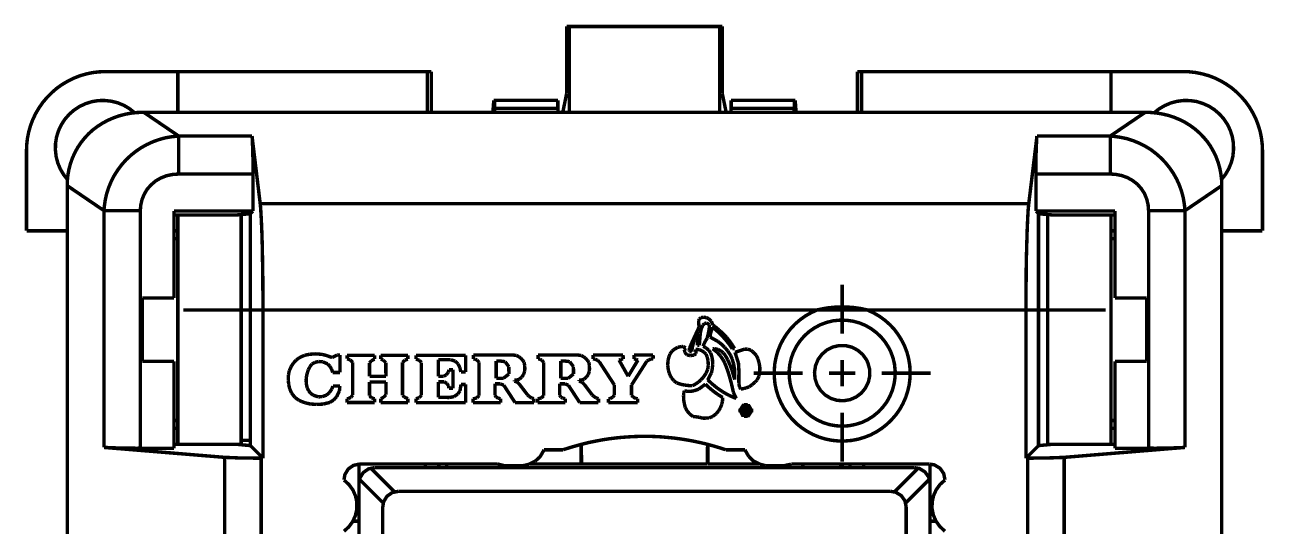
# Model space of a CAD drawing. Extents: x 2.71 to 4.67, y 7.85 to 9.83.
# Drawn here: x 2.763 to 4.614, y 9.085 to 9.834 of the extents above; entities that cross this region are included whole.
import ezdxf

# ---------------------------------------------------------------- set-up
doc = ezdxf.new("R2010")
doc.units = 0
doc.layers.get('0').update_dxf_attribs({"linetype": 'CONTINUOUS'})

msp = doc.modelspace()

# ---------------------------------------------------------------- linework, layer by layer
at = {"color": 0, "const_width": 0.00514}
for points in [[(3.5759, 9.83117), (3.57189, 9.83117)], [(3.57189, 9.73156), (3.57189, 9.83117)], [(3.5759, 9.83117), (3.5759, 9.70296)], [(3.5759, 9.83117), (3.80018, 9.83117)], [(3.80018, 9.83117), (3.80018, 9.70296)], [(3.80018, 9.83117), (3.8041, 9.83117)], [(3.8041, 9.73156), (3.8041, 9.83117)], [(2.88314, 9.76378), (2.87326, 9.7634), (2.86356, 9.76226), (2.85394, 9.76019), (2.84451, 9.75743), (2.83535, 9.75379), (2.82644, 9.74935), (2.81808, 9.74436), (2.81006, 9.73867), (2.80268, 9.73215), (2.79574, 9.72521), (2.78939, 9.71767), (2.78381, 9.70964), (2.77881, 9.70117), (2.77453, 9.69228), (2.77106, 9.68311), (2.76839, 9.67367), (2.76644, 9.66396), (2.76535, 9.65424), (2.76508, 9.64572)], [(2.88314, 9.76378), (2.99115, 9.76378)], [(2.99115, 9.76378), (2.99115, 9.70296)], [(3.36367, 9.76378), (2.99115, 9.76378)], [(3.36979, 9.76378), (3.36367, 9.76378)], [(3.36367, 9.70296), (3.36367, 9.76378)], [(3.36979, 9.70296), (3.36979, 9.76378)], [(4.00618, 9.76378), (4.01243, 9.76378)], [(4.00618, 9.70296), (4.00618, 9.76378)], [(4.01243, 9.70296), (4.01243, 9.76378)], [(4.38493, 9.76378), (4.01243, 9.76378)], [(4.38493, 9.76378), (4.38493, 9.70296)], [(4.493, 9.76378), (4.38493, 9.76378)], [(4.61106, 9.64572), (4.61062, 9.6556), (4.60938, 9.66531), (4.60742, 9.67492), (4.60449, 9.68435), (4.60101, 9.69353), (4.59657, 9.70226), (4.59158, 9.71072), (4.58578, 9.71881), (4.57937, 9.72618), (4.57243, 9.73312), (4.56494, 9.73947), (4.55686, 9.74507), (4.54839, 9.75006), (4.5395, 9.75435), (4.53033, 9.75782), (4.52072, 9.76047), (4.51118, 9.76243), (4.50146, 9.76351), (4.49294, 9.76378)], [(2.9266, 9.70226), (2.91894, 9.70839), (2.91049, 9.71337), (2.90132, 9.71713), (2.89187, 9.71951), (2.88217, 9.7206), (2.87229, 9.72049), (2.86257, 9.71881), (2.85325, 9.71588), (2.84435, 9.71169), (2.83615, 9.70632), (2.82883, 9.69993), (2.82226, 9.69243), (2.817, 9.68425), (2.81282, 9.67535), (2.8099, 9.6659), (2.80838, 9.65631), (2.80826, 9.64643), (2.80935, 9.63672), (2.81185, 9.62711), (2.8156, 9.61811), (2.82064, 9.60965), (2.82617, 9.60254)], [(3.463, 9.72076), (3.46158, 9.70296)], [(3.463, 9.72076), (3.46408, 9.72076)], [(3.46408, 9.70893), (3.46408, 9.72076)], [(3.46408, 9.72076), (3.55865, 9.72076)], [(3.55865, 9.70893), (3.55865, 9.72076)], [(3.57189, 9.73156), (3.56603, 9.70296)], [(3.8041, 9.73156), (3.81006, 9.70296)], [(3.81743, 9.70893), (3.81743, 9.72076)], [(3.81743, 9.72076), (3.91183, 9.72076)], [(3.91183, 9.70893), (3.91183, 9.72076)], [(3.91314, 9.72076), (3.91183, 9.72076)], [(3.91314, 9.72076), (3.9145, 9.70296)], [(4.54992, 9.60254), (4.55588, 9.61035), (4.56076, 9.61882), (4.56451, 9.62799), (4.56689, 9.63753), (4.56782, 9.64729), (4.56754, 9.65701), (4.56592, 9.66672), (4.56299, 9.676), (4.55871, 9.6849), (4.55328, 9.69308), (4.54671, 9.70047), (4.53922, 9.70688), (4.53103, 9.71213), (4.52203, 9.71615), (4.51269, 9.71907), (4.50299, 9.72049), (4.49311, 9.7206), (4.4834, 9.71935), (4.47396, 9.71685), (4.46496, 9.71294), (4.45643, 9.70796), (4.44938, 9.70226)], [(2.94021, 9.70296), (2.93078, 9.70269), (2.92144, 9.70171), (2.91243, 9.70003), (2.90354, 9.69769), (2.89492, 9.69467), (2.88672, 9.69103), (2.87879, 9.68685), (2.87131, 9.68201), (2.86421, 9.67671), (2.85769, 9.67074), (2.85172, 9.66433), (2.84631, 9.65756), (2.84147, 9.65033), (2.83729, 9.64258), (2.83365, 9.63465), (2.83074, 9.62631), (2.8284, 9.61768), (2.82688, 9.60894), (2.82601, 9.60004), (2.8259, 9.59338)], [(2.94021, 9.70296), (4.43587, 9.70296)], [(2.94021, 9.70296), (2.99229, 9.66754)], [(3.46408, 9.70893), (3.46463, 9.70296)], [(3.46408, 9.70893), (3.55865, 9.70893)], [(3.55908, 9.70296), (3.55865, 9.70893)], [(3.81685, 9.70296), (3.81743, 9.70893)], [(3.81743, 9.70893), (3.91183, 9.70893)], [(3.91183, 9.70893), (3.91146, 9.70296)], [(4.43587, 9.70296), (4.38379, 9.66754)], [(4.55018, 9.59338), (4.54992, 9.60243), (4.54883, 9.61133), (4.54715, 9.62007), (4.54465, 9.62853), (4.54161, 9.63672), (4.53771, 9.64464), (4.53342, 9.65229), (4.52838, 9.6595), (4.52268, 9.66618), (4.5166, 9.67242), (4.50993, 9.67822), (4.50282, 9.68338), (4.49522, 9.6881), (4.48714, 9.69211), (4.47885, 9.69558), (4.47021, 9.6984), (4.46115, 9.70047), (4.45215, 9.70199), (4.44271, 9.70285), (4.43587, 9.70296)], [(2.99229, 9.66743), (2.98258, 9.66656), (2.97282, 9.66493), (2.96326, 9.66228), (2.9541, 9.65907), (2.94504, 9.65489), (2.93647, 9.65018), (2.92839, 9.64464), (2.92074, 9.63851), (2.91351, 9.63172), (2.90701, 9.62435), (2.90115, 9.61643), (2.89589, 9.60812), (2.89144, 9.59933), (2.88769, 9.59033), (2.88465, 9.58089), (2.88254, 9.57129), (2.88118, 9.56158), (2.88075, 9.55604)], [(2.99229, 9.66754), (2.99229, 9.61074)], [(2.99229, 9.66754), (3.10189, 9.66754)], [(3.10189, 9.66754), (3.1141, 9.56657)], [(3.10325, 9.61074), (3.1034, 9.62061), (3.10325, 9.63049), (3.10314, 9.64035), (3.10281, 9.65018), (3.10243, 9.65994), (3.102, 9.66754)], [(4.27425, 9.66754), (4.26199, 9.56657)], [(4.27408, 9.66754), (4.27354, 9.65771), (4.27311, 9.64785), (4.27285, 9.63797), (4.27268, 9.6281), (4.27268, 9.61074)], [(4.38379, 9.66754), (4.27425, 9.66754)], [(4.38379, 9.61074), (4.38379, 9.66754)], [(4.49533, 9.55604), (4.49436, 9.56575), (4.49268, 9.57547), (4.49018, 9.5849), (4.48687, 9.59424), (4.48286, 9.60308), (4.47797, 9.61171), (4.47244, 9.6199), (4.46631, 9.62756), (4.45953, 9.63465), (4.45215, 9.64117), (4.44439, 9.64714), (4.43587, 9.65229), (4.42714, 9.65674), (4.41813, 9.66049), (4.40881, 9.66351), (4.39908, 9.66558), (4.38938, 9.66699), (4.38379, 9.66743)], [(2.76508, 9.64572), (2.76508, 9.52587)], [(4.61106, 9.52587), (4.61106, 9.64572)], [(2.99229, 9.61074), (2.98296, 9.61003), (2.97396, 9.60812), (2.9656, 9.60476), (2.95785, 9.60032), (2.95117, 9.59462), (2.94532, 9.58811), (2.94092, 9.58062), (2.93756, 9.57254), (2.9356, 9.56381), (2.93506, 9.55604)], [(2.99229, 9.61074), (3.1034, 9.61074)], [(3.1034, 9.55533), (3.1034, 9.61074)], [(4.27268, 9.55533), (4.27268, 9.61074)], [(4.38379, 9.61074), (4.27268, 9.61074)], [(4.44092, 9.55604), (4.44021, 9.56489), (4.4381, 9.57351), (4.43479, 9.5816), (4.43007, 9.58892), (4.42421, 9.59549), (4.41726, 9.60092), (4.4095, 9.60531), (4.40104, 9.6084), (4.39199, 9.61019), (4.38379, 9.61074)], [(2.8259, 9.59338), (2.88075, 9.55604)], [(2.8259, 9.59338), (2.8259, 9.51411)], [(4.55018, 9.59338), (4.49533, 9.55604)], [(4.55018, 9.59338), (4.55018, 9.51411)], [(2.88075, 9.55604), (2.93506, 9.55604)], [(2.88075, 9.20226), (2.88075, 9.55604)], [(2.93506, 9.20101), (2.93506, 9.55604)], [(2.98535, 9.42546), (2.98535, 9.55533)], [(3.1034, 9.55533), (2.98535, 9.55533)], [(3.07981, 9.54964), (2.98535, 9.54964)], [(2.99115, 9.54964), (2.99115, 9.20688)], [(3.0995, 9.55143), (3.07981, 9.54964)], [(3.08561, 9.21283), (3.08561, 9.55018)], [(3.1034, 9.55533), (3.0995, 9.55143)], [(3.0995, 9.55143), (3.0995, 9.20492)], [(3.1141, 9.56657), (4.26199, 9.56657)], [(3.11828, 9.40771), (3.11828, 9.4274), (3.11811, 9.43713), (3.11811, 9.44672), (3.118, 9.45617), (3.11783, 9.4656), (3.11768, 9.47461), (3.11757, 9.48351), (3.1174, 9.49214), (3.11729, 9.50049), (3.11703, 9.5084), (3.11686, 9.516), (3.1166, 9.52322), (3.11632, 9.53006), (3.11604, 9.53657), (3.11578, 9.54243), (3.11546, 9.54796), (3.11518, 9.55285), (3.1149, 9.5574), (3.11464, 9.56131), (3.11421, 9.56461), (3.1141, 9.56657)], [(4.26199, 9.56657), (4.26172, 9.56353), (4.26129, 9.56006), (4.26101, 9.55588), (4.26074, 9.55132), (4.26047, 9.54617), (4.26019, 9.54047), (4.25993, 9.53435), (4.25965, 9.52783), (4.25939, 9.52089), (4.25922, 9.51351), (4.25896, 9.50575), (4.25879, 9.49767), (4.25851, 9.48921), (4.25836, 9.48062), (4.25819, 9.47157), (4.25808, 9.4624), (4.25808, 9.45296), (4.25792, 9.44353), (4.25776, 9.43381), (4.25776, 9.40771)], [(4.39074, 9.55533), (4.27268, 9.55533)], [(4.27658, 9.55143), (4.27268, 9.55533)], [(4.27658, 9.55143), (4.27658, 9.20492)], [(4.27658, 9.55143), (4.29633, 9.54964)], [(4.29031, 9.55018), (4.29031, 9.20632)], [(4.39074, 9.54964), (4.29633, 9.54964)], [(4.38493, 9.54964), (4.38493, 9.20688)], [(4.39074, 9.42546), (4.39074, 9.55533)], [(4.44092, 9.55604), (4.49533, 9.55604)], [(4.44092, 9.20101), (4.44092, 9.55604)], [(4.49533, 9.20226), (4.49533, 9.55604)], [(2.8259, 9.52587), (2.76508, 9.52587)], [(2.8259, 9.51411), (2.8259, 9.2424)], [(2.99115, 9.52587), (2.98535, 9.52587)], [(2.98535, 9.51411), (2.99115, 9.51411)], [(4.39074, 9.52587), (4.38493, 9.52587)], [(4.38493, 9.51411), (4.39074, 9.51411)], [(4.61106, 9.52587), (4.55018, 9.52587)], [(4.55018, 9.51411), (4.55018, 9.2424)], [(3.98324, 9.37229), (3.98324, 9.44532)], [(2.93799, 9.331), (2.93799, 9.42546)], [(2.98535, 9.42546), (2.93799, 9.42546)], [(4.43799, 9.42546), (4.39074, 9.42546)], [(4.43799, 9.331), (4.43799, 9.42546)], [(3.23535, 9.40771), (2.99924, 9.40771)], [(3.11828, 9.40771), (3.94601, 9.40771)], [(3.11828, 9.18614), (3.11828, 9.40771)], [(3.31396, 9.40771), (3.27462, 9.40771)], [(3.62896, 9.40771), (3.3534, 9.40771)], [(3.6684, 9.40771), (3.70768, 9.40771)], [(3.74713, 9.40771), (4.02268, 9.40771)], [(3.94601, 9.40771), (3.93712, 9.40365), (3.92854, 9.39882), (3.92063, 9.39312), (3.91314, 9.38672), (3.90631, 9.3795), (3.90033, 9.37185), (3.89507, 9.3635), (3.89063, 9.35476), (3.88699, 9.3456), (3.88439, 9.33615), (3.88254, 9.32644), (3.88189, 9.31657), (3.882, 9.30686), (3.88297, 9.29699), (3.88504, 9.28743), (3.88797, 9.2781), (3.89187, 9.2691), (3.8966, 9.26031), (3.90213, 9.25228), (3.90836, 9.24462), (3.91531, 9.23768), (3.92296, 9.23156), (3.93115, 9.22618), (3.93978, 9.22146), (3.94894, 9.21767), (3.95839, 9.21479), (3.96799, 9.21283), (3.97771, 9.21186), (3.98757, 9.21186), (3.9974, 9.21268), (4.007, 9.21451), (4.01644, 9.21729), (4.02561, 9.22086), (4.03435, 9.22547), (4.04254, 9.23074), (4.05018, 9.23687), (4.05729, 9.24382), (4.06369, 9.25114), (4.06939, 9.25922), (4.07411, 9.26785), (4.07813, 9.27686), (4.08117, 9.28618), (4.08339, 9.29574), (4.08453, 9.30544), (4.08479, 9.31532), (4.08421, 9.32519), (4.08257, 9.3349), (4.08008, 9.34435), (4.07661, 9.35351), (4.07243, 9.36199)], [(4.02061, 9.40771), (4.0109, 9.40978), (4.00119, 9.41118), (3.99132, 9.412), (3.98161, 9.41211), (3.97174, 9.41174), (3.96186, 9.41075), (3.95226, 9.40907), (3.94601, 9.40771)], [(4.07243, 9.36199), (4.06728, 9.37033), (4.06147, 9.37825), (4.05479, 9.38547), (4.04742, 9.39199), (4.0395, 9.39785), (4.03103, 9.40283), (4.02214, 9.40712), (4.02061, 9.40771)], [(4.02061, 9.40771), (4.25782, 9.40771)], [(4.06201, 9.40771), (4.10146, 9.40771)], [(4.14074, 9.40771), (4.37674, 9.40771)], [(4.25782, 9.18614), (4.25782, 9.40771)], [(3.76981, 9.3941), (3.76882, 9.39117)], [(3.76882, 9.39117), (3.76953, 9.38183)], [(3.77214, 9.39606), (3.76981, 9.3941)], [(3.77658, 9.39686), (3.77214, 9.39606)], [(3.77285, 9.37935), (3.77507, 9.38465)], [(3.77507, 9.38465), (3.77756, 9.38726)], [(3.7806, 9.39606), (3.77658, 9.39686)], [(3.77756, 9.38726), (3.78087, 9.38824)], [(3.78381, 9.39475), (3.7806, 9.39606)], [(3.78087, 9.38824), (3.78504, 9.38564)], [(3.78256, 9.39572), (3.78326, 9.39492)], [(3.78797, 9.39074), (3.78381, 9.39475)], [(3.78504, 9.38564), (3.78494, 9.38172)], [(3.79004, 9.38531), (3.78797, 9.39074)], [(3.7934, 9.38282), (3.79004, 9.38531)], [(3.79949, 9.37771), (3.7934, 9.38282)], [(3.76947, 9.38183), (3.76036, 9.36225)], [(3.76144, 9.36019), (3.76492, 9.36936)], [(3.76492, 9.36936), (3.76768, 9.37451)], [(3.76714, 9.35493), (3.76768, 9.37451)], [(3.76992, 9.35493), (3.77143, 9.37283)], [(3.77143, 9.37283), (3.77285, 9.37935)], [(3.78174, 9.36546), (3.77935, 9.36187)], [(3.78396, 9.37532), (3.78174, 9.36546)], [(3.78494, 9.38172), (3.78396, 9.37532)], [(3.78592, 9.36714), (3.78674, 9.37267)], [(3.79144, 9.3641), (3.78592, 9.36714)], [(3.78674, 9.37267), (3.7895, 9.38183)], [(3.7895, 9.38183), (3.79313, 9.37907)], [(3.79796, 9.36046), (3.79144, 9.3641)], [(3.79313, 9.37907), (3.79725, 9.37549)], [(3.79725, 9.37549), (3.80311, 9.3699)], [(3.8055, 9.37213), (3.79949, 9.37771)], [(3.80311, 9.3699), (3.80897, 9.36339)], [(3.81049, 9.36714), (3.8055, 9.37213)], [(3.81754, 9.35796), (3.81049, 9.36714)], [(3.72922, 9.34614), (3.72618, 9.34201)], [(3.73161, 9.34825), (3.72922, 9.34614)], [(3.73757, 9.35172), (3.73161, 9.34825)], [(3.74354, 9.35308), (3.73757, 9.35172)], [(3.74604, 9.35281), (3.74354, 9.35314)], [(3.74962, 9.35101), (3.74604, 9.35281)], [(3.74772, 9.34825), (3.74935, 9.35075)], [(3.7481, 9.34407), (3.74772, 9.34825)], [(3.74935, 9.35075), (3.74962, 9.35101)], [(3.75532, 9.35058), (3.7545, 9.34646)], [(3.7545, 9.34646), (3.75504, 9.34549)], [(3.75797, 9.35688), (3.75532, 9.35058)], [(3.76036, 9.36225), (3.75797, 9.35688)], [(3.75879, 9.34532), (3.7595, 9.35157)], [(3.7595, 9.35157), (3.76144, 9.36019)], [(3.76964, 9.34836), (3.76438, 9.34879)], [(3.76438, 9.34879), (3.76519, 9.34229)], [(3.76714, 9.35493), (3.76992, 9.35493)], [(3.77354, 9.34685), (3.76964, 9.34836)], [(3.77701, 9.34451), (3.77354, 9.34685)], [(3.77713, 9.35753), (3.77561, 9.35325)], [(3.77561, 9.35325), (3.77924, 9.35146)], [(3.77935, 9.36187), (3.77713, 9.35753)], [(3.77924, 9.35146), (3.78396, 9.34754)], [(3.78396, 9.34754), (3.78683, 9.34338)], [(3.78976, 9.34961), (3.79269, 9.34978)], [(3.79313, 9.34728), (3.78976, 9.34961)], [(3.79269, 9.34978), (3.79785, 9.34868)], [(3.79671, 9.34424), (3.79313, 9.34728)], [(3.79785, 9.34868), (3.80214, 9.34657)], [(3.80328, 9.35628), (3.79796, 9.36046)], [(3.80214, 9.34657), (3.80588, 9.34338)], [(3.80783, 9.35183), (3.80328, 9.35628)], [(3.81228, 9.34657), (3.80783, 9.35183)], [(3.80897, 9.36339), (3.81478, 9.35618)], [(3.81674, 9.33963), (3.81228, 9.34657)], [(3.81478, 9.35618), (3.81922, 9.34961)], [(3.82254, 9.35004), (3.81754, 9.35796)], [(3.81922, 9.34961), (3.82254, 9.35004)], [(3.83729, 9.34896), (3.82493, 9.34489)], [(3.84229, 9.34907), (3.83729, 9.34896)], [(3.84674, 9.34754), (3.84229, 9.34907)], [(3.84967, 9.34532), (3.84674, 9.34754)], [(2.93799, 9.331), (2.98535, 9.331)], [(2.98535, 9.20101), (2.98535, 9.331)], [(3.16407, 9.32867), (3.16021, 9.32281)], [(3.16797, 9.33285), (3.16407, 9.32867)], [(3.17258, 9.33632), (3.16797, 9.33285)], [(3.18007, 9.33979), (3.17258, 9.33632)], [(3.18782, 9.34142), (3.18007, 9.33979)], [(3.197, 9.34201), (3.18782, 9.34142)], [(3.19119, 9.32671), (3.19618, 9.32938)], [(3.19618, 9.32938), (3.20117, 9.33062)], [(3.2066, 9.34131), (3.197, 9.34201)], [(3.20117, 9.33062), (3.20757, 9.33018)], [(3.21365, 9.33936), (3.2066, 9.34131)], [(3.20757, 9.33018), (3.2149, 9.32699)], [(3.22157, 9.33658), (3.21365, 9.33936)], [(3.22911, 9.34033), (3.22157, 9.33658)], [(3.22911, 9.34033), (3.23313, 9.3405)], [(3.23313, 9.31424), (3.23313, 9.3405)], [(3.28504, 9.3399), (3.24393, 9.3399)], [(3.24393, 9.3399), (3.24393, 9.33464)], [(3.24393, 9.33464), (3.24864, 9.33296)], [(3.24864, 9.33296), (3.25228, 9.32921)], [(3.25228, 9.32921), (3.25228, 9.28049)], [(3.27729, 9.3284), (3.28033, 9.33197)], [(3.2774, 9.30854), (3.27729, 9.3284)], [(3.28033, 9.33197), (3.28504, 9.33421)], [(3.28504, 9.33421), (3.28504, 9.3399)], [(3.33464, 9.3399), (3.29422, 9.3399)], [(3.29422, 9.3399), (3.29422, 9.33421)], [(3.29422, 9.33421), (3.29796, 9.33268)], [(3.29796, 9.33268), (3.30171, 9.32894)], [(3.30171, 9.32894), (3.30186, 9.30854)], [(3.32671, 9.32938), (3.33008, 9.33257)], [(3.32671, 9.27989), (3.32671, 9.32938)], [(3.33008, 9.33257), (3.33464, 9.33421)], [(3.33464, 9.33421), (3.33464, 9.3399)], [(3.42101, 9.3399), (3.34674, 9.3399)], [(3.34674, 9.3399), (3.34674, 9.33436)], [(3.34674, 9.33436), (3.35189, 9.33225)], [(3.35189, 9.33225), (3.35493, 9.3291)], [(3.35493, 9.3291), (3.35493, 9.28017)], [(3.38032, 9.30854), (3.38032, 9.33322)], [(3.38032, 9.33322), (3.39882, 9.33322)], [(3.39882, 9.33322), (3.40533, 9.33117)], [(3.40533, 9.33117), (3.40967, 9.32699)], [(3.42101, 9.31506), (3.42101, 9.3399)], [(3.4324, 9.3405), (3.49061, 9.3405)], [(3.4324, 9.3405), (3.4324, 9.33447)], [(3.4324, 9.33447), (3.43522, 9.3341)], [(3.43522, 9.3341), (3.4381, 9.33268)], [(3.4381, 9.33268), (3.44103, 9.32921)], [(3.44103, 9.32921), (3.44103, 9.27951)], [(3.46658, 9.33132), (3.46658, 9.30561)], [(3.47254, 9.33132), (3.46658, 9.33132)], [(3.47254, 9.33132), (3.47993, 9.33035)], [(3.47993, 9.33035), (3.48535, 9.32297)], [(3.49675, 9.33963), (3.49061, 9.3405)], [(3.5006, 9.33768), (3.49675, 9.33963)], [(3.50325, 9.33572), (3.5006, 9.33768)], [(3.50657, 9.33197), (3.50325, 9.33572)], [(3.50825, 9.32938), (3.50657, 9.33197)], [(3.50906, 9.32493), (3.50825, 9.32938)], [(3.52908, 9.3405), (3.58713, 9.3405)], [(3.52908, 9.3405), (3.52908, 9.33447)], [(3.52908, 9.33447), (3.53185, 9.3341)], [(3.53185, 9.3341), (3.53467, 9.33268)], [(3.53467, 9.33268), (3.53754, 9.32921)], [(3.53754, 9.32921), (3.53754, 9.27951)], [(3.5631, 9.33132), (3.5631, 9.30561)], [(3.56922, 9.33132), (3.5631, 9.33132)], [(3.56922, 9.33132), (3.57644, 9.33035)], [(3.57644, 9.33035), (3.58187, 9.32297)], [(3.59326, 9.33963), (3.58713, 9.3405)], [(3.59717, 9.33768), (3.59326, 9.33963)], [(3.59978, 9.33572), (3.59717, 9.33768)], [(3.60314, 9.33197), (3.59978, 9.33572)], [(3.60493, 9.32938), (3.60314, 9.33197)], [(3.60574, 9.32493), (3.60493, 9.32938)], [(3.65603, 9.34033), (3.61106, 9.3405)], [(3.61106, 9.3405), (3.61106, 9.33447)], [(3.61106, 9.33447), (3.6141, 9.3341)], [(3.6141, 9.3341), (3.618, 9.33242)], [(3.618, 9.33242), (3.62061, 9.33018)], [(3.62061, 9.33018), (3.64285, 9.2959)], [(3.65007, 9.33268), (3.653, 9.33393)], [(3.66368, 9.30854), (3.65007, 9.33268)], [(3.653, 9.33393), (3.65631, 9.33447)], [(3.65631, 9.33447), (3.65603, 9.34033)], [(3.67828, 9.33268), (3.66368, 9.30854)], [(3.66868, 9.29546), (3.69157, 9.33117)], [(3.67225, 9.33447), (3.67518, 9.33393)], [(3.67242, 9.34033), (3.67231, 9.33447)], [(3.7009, 9.34033), (3.67242, 9.34033)], [(3.67518, 9.33393), (3.67828, 9.33268)], [(3.69157, 9.33117), (3.69467, 9.33296)], [(3.69467, 9.33296), (3.69754, 9.33421)], [(3.69754, 9.33421), (3.70101, 9.33479)], [(3.70101, 9.33479), (3.7009, 9.34033)], [(3.72325, 9.33257), (3.72271, 9.32519)], [(3.7245, 9.33729), (3.72325, 9.33257)], [(3.72618, 9.34201), (3.7245, 9.33729)], [(3.7481, 9.34407), (3.75174, 9.3405)], [(3.75618, 9.33936), (3.75174, 9.3405)], [(3.75504, 9.34549), (3.75879, 9.34532)], [(3.76172, 9.34017), (3.75618, 9.33936)], [(3.76519, 9.34229), (3.76172, 9.34017)], [(3.77989, 9.34174), (3.77701, 9.34451)], [(3.78174, 9.33729), (3.77989, 9.34174)], [(3.78299, 9.33143), (3.78174, 9.33729)], [(3.78336, 9.32476), (3.78299, 9.33143)], [(3.78683, 9.34338), (3.78896, 9.33703)], [(3.78896, 9.33703), (3.78965, 9.33225)], [(3.78965, 9.33225), (3.78993, 9.32574)], [(3.80143, 9.33908), (3.79671, 9.34424)], [(3.80518, 9.33356), (3.80143, 9.33908)], [(3.80783, 9.3285), (3.80518, 9.33356)], [(3.80588, 9.34338), (3.80854, 9.34006)], [(3.80963, 9.32422), (3.80783, 9.3285)], [(3.80854, 9.34006), (3.81228, 9.33322)], [(3.81228, 9.33322), (3.81549, 9.32628)], [(3.81896, 9.33447), (3.81674, 9.33963)], [(3.82118, 9.32687), (3.81896, 9.33447)], [(3.82493, 9.34489), (3.82324, 9.34435)], [(3.8284, 9.32813), (3.82324, 9.34435)], [(3.8284, 9.32813), (3.8291, 9.31646)], [(3.85226, 9.34283), (3.84967, 9.34532)], [(3.85519, 9.33963), (3.85226, 9.34283)], [(3.85742, 9.33479), (3.85519, 9.33963)], [(3.85938, 9.32796), (3.85742, 9.33479)], [(3.86035, 9.32172), (3.85938, 9.32796)], [(3.98324, 9.33296), (3.98324, 9.29351)], [(4.39074, 9.331), (4.43799, 9.331)], [(4.39074, 9.20101), (4.39074, 9.331)], [(3.15631, 9.3106), (3.15603, 9.30285)], [(3.15744, 9.31646), (3.15631, 9.3106)], [(3.16021, 9.32281), (3.15744, 9.31646)], [(3.18267, 9.30285), (3.18326, 9.30865)], [(3.18326, 9.30865), (3.18425, 9.31282)], [(3.18425, 9.31282), (3.18604, 9.31853)], [(3.18604, 9.31853), (3.18826, 9.32281)], [(3.18826, 9.32281), (3.19119, 9.32671)], [(3.2149, 9.32699), (3.2181, 9.32351)], [(3.2181, 9.32351), (3.22076, 9.31922)], [(3.22076, 9.31922), (3.22244, 9.31424)], [(3.22244, 9.31424), (3.23313, 9.31424)], [(3.39199, 9.31076), (3.38824, 9.30854)], [(3.39492, 9.31435), (3.39199, 9.31076)], [(3.39615, 9.31825), (3.39492, 9.31435)], [(3.40201, 9.31825), (3.39615, 9.31825)], [(3.40201, 9.29075), (3.40201, 9.31825)], [(3.40967, 9.32699), (3.41217, 9.32183)], [(3.41217, 9.32183), (3.41379, 9.31506)], [(3.41379, 9.31506), (3.42101, 9.31506)], [(3.48562, 9.31201), (3.47754, 9.30561)], [(3.48535, 9.32297), (3.48562, 9.31201)], [(3.50478, 9.30729), (3.50743, 9.31114)], [(3.50743, 9.31114), (3.50896, 9.31586)], [(3.50896, 9.31586), (3.50939, 9.3195)], [(3.50939, 9.3195), (3.50906, 9.32493)], [(3.58214, 9.31201), (3.57422, 9.30561)], [(3.58187, 9.32297), (3.58214, 9.31201)], [(3.60129, 9.30729), (3.60411, 9.31114)], [(3.60411, 9.31114), (3.60563, 9.31586)], [(3.60563, 9.31586), (3.6059, 9.3195)], [(3.6059, 9.3195), (3.60574, 9.32493)], [(3.72271, 9.32519), (3.72368, 9.31782)], [(3.72368, 9.31782), (3.72504, 9.3131)], [(3.72504, 9.3131), (3.72689, 9.30881)], [(3.72689, 9.30881), (3.72851, 9.30604)], [(3.77604, 9.30729), (3.78006, 9.3131)], [(3.78006, 9.3131), (3.78244, 9.31896)], [(3.78244, 9.31896), (3.78336, 9.32476)], [(3.78629, 9.31033), (3.78407, 9.30632)], [(3.78797, 9.31353), (3.78629, 9.31033)], [(3.78907, 9.31836), (3.78797, 9.31353)], [(3.78993, 9.32574), (3.78907, 9.31836)], [(3.81244, 9.31646), (3.80963, 9.32422)], [(3.81478, 9.30892), (3.81244, 9.31646)], [(3.81799, 9.29715), (3.81478, 9.30892)], [(3.81549, 9.32628), (3.81853, 9.31836)], [(3.81853, 9.31836), (3.82286, 9.30354)], [(3.82254, 9.31922), (3.82118, 9.32687)], [(3.82286, 9.30354), (3.82254, 9.31922)], [(3.8291, 9.31646), (3.82894, 9.30143)], [(3.92421, 9.31326), (3.85129, 9.31326)], [(3.85883, 9.30838), (3.86019, 9.31478)], [(3.86019, 9.31478), (3.86035, 9.32172)], [(4.00299, 9.31326), (3.96365, 9.31326)], [(4.04243, 9.31326), (4.11535, 9.31326)], [(3.15603, 9.30285), (3.15674, 9.29601)], [(3.15674, 9.29601), (3.1581, 9.28993)], [(3.183, 9.29725), (3.18267, 9.30285)], [(3.18425, 9.29144), (3.183, 9.29725)], [(3.18631, 9.287), (3.18425, 9.29144)], [(3.22271, 9.29394), (3.22119, 9.28965)], [(3.23313, 9.29394), (3.22271, 9.29394)], [(3.23242, 9.28674), (3.23313, 9.29394)], [(3.30186, 9.30854), (3.2774, 9.30854)], [(3.2774, 9.27951), (3.2774, 9.29992)], [(3.2774, 9.29992), (3.30186, 9.29992)], [(3.30186, 9.29992), (3.30186, 9.28088)], [(3.38824, 9.30854), (3.38032, 9.30854)], [(3.38032, 9.27713), (3.38032, 9.30018)], [(3.38032, 9.30018), (3.38911, 9.30018)], [(3.38911, 9.30018), (3.39296, 9.29785)], [(3.39296, 9.29785), (3.39518, 9.29465)], [(3.39518, 9.29465), (3.39606, 9.29075)], [(3.39606, 9.29075), (3.40201, 9.29075)], [(3.41396, 9.29628), (3.41254, 9.28674)], [(3.42101, 9.29628), (3.41396, 9.29628)], [(3.42101, 9.26921), (3.42101, 9.29628)], [(3.46463, 9.28017), (3.46463, 9.29742)], [(3.46463, 9.29742), (3.47325, 9.29715)], [(3.47754, 9.30561), (3.46658, 9.30561)], [(3.47325, 9.29715), (3.47797, 9.29503)], [(3.47797, 9.29503), (3.49479, 9.26921)], [(3.49382, 9.30268), (3.49799, 9.30311)], [(3.49382, 9.30117), (3.49382, 9.30268)], [(3.49826, 9.29975), (3.49382, 9.30117)], [(3.49799, 9.30311), (3.50157, 9.30447)], [(3.50174, 9.29601), (3.49826, 9.29975)], [(3.50157, 9.30447), (3.50478, 9.30729)], [(3.5134, 9.28076), (3.50174, 9.29601)], [(3.56131, 9.28017), (3.56131, 9.29742)], [(3.56131, 9.29742), (3.56976, 9.29715)], [(3.57422, 9.30561), (3.5631, 9.30561)], [(3.56976, 9.29715), (3.57449, 9.29503)], [(3.57449, 9.29503), (3.59131, 9.26921)], [(3.59033, 9.30117), (3.5905, 9.30268)], [(3.59494, 9.29975), (3.59033, 9.30117)], [(3.5905, 9.30268), (3.59462, 9.30311)], [(3.59239, 9.30046), (3.59239, 9.30285)], [(3.59462, 9.30311), (3.5981, 9.30447)], [(3.59842, 9.29601), (3.59494, 9.29975)], [(3.5981, 9.30447), (3.60129, 9.30729)], [(3.60992, 9.28076), (3.59842, 9.29601)], [(3.64285, 9.2959), (3.64296, 9.28006)], [(3.66868, 9.27989), (3.66868, 9.29546)], [(3.72851, 9.30604), (3.73199, 9.30186)], [(3.73199, 9.30186), (3.73606, 9.29867)], [(3.73606, 9.29867), (3.74186, 9.29671)], [(3.74186, 9.29671), (3.7481, 9.29536)], [(3.7481, 9.29536), (3.75467, 9.29465)], [(3.75467, 9.29465), (3.75976, 9.29449)], [(3.75976, 9.29449), (3.76421, 9.29688)], [(3.76421, 9.29688), (3.76839, 9.29964)], [(3.76839, 9.29964), (3.77257, 9.30339)], [(3.77479, 9.29351), (3.76882, 9.28922)], [(3.77257, 9.30339), (3.77604, 9.30729)], [(3.77908, 9.29671), (3.77479, 9.29351)], [(3.78353, 9.29243), (3.77908, 9.29671)], [(3.78407, 9.30632), (3.78271, 9.30322)], [(3.78271, 9.30322), (3.78825, 9.29785)], [(3.78353, 9.3024), (3.78353, 9.30518)], [(3.78939, 9.28743), (3.78353, 9.29243)], [(3.78825, 9.29785), (3.79671, 9.2909)], [(3.79671, 9.2909), (3.80533, 9.28504)], [(3.8209, 9.28435), (3.81799, 9.29715)], [(3.82894, 9.30143), (3.8291, 9.29742)], [(3.8291, 9.29742), (3.82992, 9.29281)], [(3.82992, 9.29281), (3.83171, 9.28933)], [(3.83171, 9.28933), (3.83643, 9.29021)], [(3.83643, 9.29021), (3.84022, 9.29129)], [(3.84022, 9.29129), (3.84462, 9.29297)], [(3.84462, 9.29297), (3.84879, 9.29601)], [(3.84879, 9.29601), (3.85325, 9.29992)], [(3.85325, 9.29992), (3.85644, 9.30311)], [(3.85644, 9.30311), (3.85883, 9.30838)], [(3.1581, 9.28993), (3.16092, 9.28353)], [(3.16092, 9.28353), (3.1659, 9.27701)], [(3.1659, 9.27701), (3.17199, 9.27268)], [(3.17199, 9.27268), (3.17686, 9.27046)], [(3.18935, 9.2831), (3.18631, 9.287)], [(3.19353, 9.28017), (3.18935, 9.2831)], [(3.20074, 9.27783), (3.19353, 9.28017)], [(3.20643, 9.278), (3.20074, 9.27783)], [(3.21311, 9.28033), (3.20643, 9.278)], [(3.21739, 9.28407), (3.21311, 9.28033)], [(3.22119, 9.28965), (3.21739, 9.28407)], [(3.21799, 9.26938), (3.22353, 9.27285)], [(3.22353, 9.27285), (3.2284, 9.2781)], [(3.2284, 9.2781), (3.23242, 9.28674)], [(3.24588, 9.27533), (3.24365, 9.2749)], [(3.24365, 9.2749), (3.24382, 9.26938)], [(3.24963, 9.27701), (3.24588, 9.27533)], [(3.25228, 9.28049), (3.24963, 9.27701)], [(3.28022, 9.27642), (3.2774, 9.27951)], [(3.28504, 9.2749), (3.28022, 9.27642)], [(3.28504, 9.26938), (3.28504, 9.2749)], [(3.29839, 9.27713), (3.29422, 9.27507)], [(3.29422, 9.27507), (3.29422, 9.26921)], [(3.30186, 9.28088), (3.29839, 9.27713)], [(3.32949, 9.2774), (3.32671, 9.27989)], [(3.33464, 9.27507), (3.32949, 9.2774)], [(3.33464, 9.26921), (3.33464, 9.27507)], [(3.35146, 9.27642), (3.34674, 9.2749)], [(3.34674, 9.2749), (3.34674, 9.26921)], [(3.35493, 9.28017), (3.35146, 9.27642)], [(3.3966, 9.27686), (3.38032, 9.27713)], [(3.40354, 9.2781), (3.3966, 9.27686)], [(3.40907, 9.28185), (3.40354, 9.2781)], [(3.41254, 9.28674), (3.40907, 9.28185)], [(3.43381, 9.27518), (3.43186, 9.2749)], [(3.43186, 9.2749), (3.43186, 9.26921)], [(3.43772, 9.27632), (3.43381, 9.27518)], [(3.44103, 9.27951), (3.43772, 9.27632)], [(3.46674, 9.27729), (3.46463, 9.28017)], [(3.46963, 9.27576), (3.46674, 9.27729)], [(3.4731, 9.27507), (3.46963, 9.27576)], [(3.4731, 9.26921), (3.4731, 9.27507)], [(3.51546, 9.27865), (3.5134, 9.28076)], [(3.51947, 9.27615), (3.51546, 9.27865)], [(3.52285, 9.27507), (3.51947, 9.27615)], [(3.52285, 9.26921), (3.52285, 9.27507)], [(3.53033, 9.27518), (3.52854, 9.2749)], [(3.52854, 9.2749), (3.52854, 9.26921)], [(3.53424, 9.27632), (3.53033, 9.27518)], [(3.53754, 9.27951), (3.53424, 9.27632)], [(3.56326, 9.27729), (3.56131, 9.28017)], [(3.56629, 9.27576), (3.56326, 9.27729)], [(3.56967, 9.27507), (3.56629, 9.27576)], [(3.56967, 9.26921), (3.56967, 9.27507)], [(3.61199, 9.27865), (3.60992, 9.28076)], [(3.61604, 9.27615), (3.61199, 9.27865)], [(3.61936, 9.27507), (3.61604, 9.27615)], [(3.61936, 9.26921), (3.61936, 9.27507)], [(3.63699, 9.27533), (3.63422, 9.27479)], [(3.63422, 9.27479), (3.63422, 9.26921)], [(3.64046, 9.27729), (3.63699, 9.27533)], [(3.64296, 9.28006), (3.64046, 9.27729)], [(3.67133, 9.2774), (3.66868, 9.27989)], [(3.67464, 9.27561), (3.67133, 9.2774)], [(3.67785, 9.2749), (3.67464, 9.27561)], [(3.67785, 9.26921), (3.67785, 9.2749)], [(3.74675, 9.28435), (3.74631, 9.27935)], [(3.74631, 9.27935), (3.74675, 9.27229)], [(3.74772, 9.28683), (3.74675, 9.28435)], [(3.74675, 9.27229), (3.74772, 9.26688)], [(3.75131, 9.28618), (3.74772, 9.28683)], [(3.75689, 9.28603), (3.75131, 9.28618)], [(3.76172, 9.28674), (3.75689, 9.28603)], [(3.76882, 9.28922), (3.76172, 9.28674)], [(3.79758, 9.28131), (3.78939, 9.28743)], [(3.80479, 9.27686), (3.79758, 9.28131)], [(3.80453, 9.27115), (3.80479, 9.27686)], [(3.80533, 9.28504), (3.81451, 9.27989)], [(3.81451, 9.27989), (3.82503, 9.27533)], [(3.82503, 9.27533), (3.8209, 9.28435)], [(3.17686, 9.27046), (3.18213, 9.26867)], [(3.18213, 9.26867), (3.18881, 9.26714)], [(3.18881, 9.26714), (3.19868, 9.26644)], [(3.19868, 9.26644), (3.20796, 9.26699)], [(3.20796, 9.26699), (3.21799, 9.26938)], [(3.28504, 9.26938), (3.24382, 9.26938)], [(3.29422, 9.26921), (3.33464, 9.26921)], [(3.34674, 9.26921), (3.42101, 9.26921)], [(3.43186, 9.26921), (3.4731, 9.26921)], [(3.49479, 9.26921), (3.52285, 9.26921)], [(3.52854, 9.26921), (3.56967, 9.26921)], [(3.59131, 9.26921), (3.61936, 9.26921)], [(3.67785, 9.26921), (3.63422, 9.26921)], [(3.74772, 9.26688), (3.74897, 9.26172)], [(3.74897, 9.26172), (3.75157, 9.257)], [(3.75157, 9.257), (3.75549, 9.25228)], [(3.79893, 9.25717), (3.79519, 9.25256)], [(3.79893, 9.25717), (3.80106, 9.26074)], [(3.80106, 9.26074), (3.80339, 9.26644)], [(3.80339, 9.26644), (3.80453, 9.27115)], [(3.85064, 9.25743), (3.82813, 9.25743)], [(3.83589, 9.25185), (3.83589, 9.26324)], [(3.83589, 9.26324), (3.84088, 9.26324)], [(3.8406, 9.26226), (3.83675, 9.26243)], [(3.83686, 9.25185), (3.83675, 9.26243)], [(3.8374, 9.25743), (3.8374, 9.25825)], [(3.8374, 9.25825), (3.84104, 9.25825)], [(3.84131, 9.25743), (3.8374, 9.25743)], [(3.83925, 9.25618), (3.8399, 9.25657)], [(3.84158, 9.25157), (3.83925, 9.25618)], [(3.83936, 9.26867), (3.83936, 9.24615)], [(3.84239, 9.25201), (3.8399, 9.25657)], [(3.84174, 9.26172), (3.8406, 9.26226)], [(3.84088, 9.26324), (3.84239, 9.26226)], [(3.84104, 9.25825), (3.84201, 9.25906)], [(3.84272, 9.25851), (3.84131, 9.25743)], [(3.84239, 9.26031), (3.84174, 9.26172)], [(3.84201, 9.25906), (3.84239, 9.26031)], [(3.84239, 9.26226), (3.84337, 9.26031)], [(3.84337, 9.26031), (3.84272, 9.25851)], [(3.98324, 9.25424), (3.98324, 9.18115)], [(2.8259, 9.2424), (2.8259, 8.43924)], [(2.98535, 9.2424), (2.99115, 9.2424)], [(3.75549, 9.25228), (3.76074, 9.24826)], [(3.76074, 9.24826), (3.76421, 9.2481)], [(3.76421, 9.2481), (3.76992, 9.24729)], [(3.76992, 9.24729), (3.77507, 9.24588)], [(3.77507, 9.24588), (3.77962, 9.24604)], [(3.77962, 9.24604), (3.7845, 9.24631)], [(3.7845, 9.24631), (3.78976, 9.24838)], [(3.78976, 9.24838), (3.79519, 9.25256)], [(3.83589, 9.25185), (3.83686, 9.25185)], [(3.84158, 9.25157), (3.84239, 9.25201)], [(4.38493, 9.2424), (4.39074, 9.2424)], [(4.55018, 9.2424), (4.55018, 8.43924)], [(2.99115, 9.23062), (2.98535, 9.23062)], [(3.80963, 9.19868), (3.80018, 9.20171), (3.79075, 9.20449), (3.78131, 9.20714), (3.77171, 9.20936), (3.76215, 9.21143), (3.75244, 9.21326), (3.74268, 9.21479), (3.73296, 9.21615), (3.7231, 9.21713), (3.71338, 9.21799), (3.7035, 9.21853), (3.69368, 9.21881), (3.68381, 9.21881), (3.67393, 9.21853), (3.66422, 9.21799), (3.65435, 9.21729), (3.64447, 9.21631), (3.63476, 9.21506), (3.62506, 9.21354), (3.61535, 9.21169), (3.60574, 9.20979), (3.59619, 9.20742), (3.58675, 9.20492), (3.57726, 9.20215), (3.56782, 9.19922), (3.56646, 9.19868)], [(4.39074, 9.23062), (4.38493, 9.23062)], [(2.88075, 9.20226), (2.89063, 9.20187), (2.90033, 9.20144), (2.91021, 9.20117), (2.92008, 9.20117), (2.9299, 9.20101), (2.93506, 9.20117)], [(2.88075, 9.20226), (3.06114, 9.18739)], [(2.93506, 9.20101), (2.98535, 9.20101)], [(2.98535, 9.20688), (3.07981, 9.20688)], [(3.0995, 9.20492), (3.07981, 9.20688)], [(3.08561, 9.21283), (3.08561, 9.20632)], [(3.08561, 9.21283), (3.0995, 9.21283)], [(3.0995, 9.20492), (3.11828, 9.18614)], [(3.53244, 9.18881), (3.53814, 9.19868)], [(3.53814, 9.19868), (3.56646, 9.19868)], [(3.59353, 9.1774), (3.59326, 9.20671)], [(3.59381, 9.20688), (3.59397, 9.1774)], [(3.78228, 9.20688), (3.78201, 9.1774)], [(3.78256, 9.1774), (3.78282, 9.20671)], [(3.80963, 9.19868), (3.838, 9.19868)], [(3.838, 9.19868), (3.84369, 9.18881)], [(4.25782, 9.18614), (4.27658, 9.20492)], [(4.27658, 9.20492), (4.29633, 9.20688)], [(4.29633, 9.20688), (4.39074, 9.20688)], [(4.49533, 9.20226), (4.31478, 9.18739)], [(4.39074, 9.20101), (4.44092, 9.20101)], [(4.44092, 9.20117), (4.45074, 9.20101), (4.46061, 9.20117), (4.47049, 9.20128), (4.48036, 9.20161), (4.49018, 9.20199), (4.49533, 9.20226)], [(3.06114, 9.18739), (3.07101, 9.18701), (3.08089, 9.18658), (3.09076, 9.18647), (3.10064, 9.18631), (3.11046, 9.18614), (3.11561, 9.18631)], [(3.06114, 8.49419), (3.06114, 9.18739)], [(3.11828, 9.18614), (3.11561, 9.18614)], [(3.11561, 8.49544), (3.11561, 9.18614)], [(3.52479, 9.18169), (3.5159, 9.17731), (3.51535, 9.17697)], [(3.52479, 9.18169), (3.53185, 9.18799), (3.53244, 9.18881)], [(3.84369, 9.18881), (3.85032, 9.18212), (3.85129, 9.18169)], [(3.86074, 9.17697), (3.85189, 9.18143), (3.85129, 9.18169)], [(4.26047, 9.18614), (4.25782, 9.18614)], [(4.27268, 9.18631), (4.26047, 9.18614)], [(4.26047, 8.49544), (4.26047, 9.18614)], [(4.27268, 9.18631), (4.28256, 9.18631), (4.29243, 9.18658), (4.30214, 9.18685), (4.31201, 9.18728), (4.31478, 9.18739)], [(4.31478, 8.49419), (4.31478, 9.18739)], [(3.26286, 9.1774), (3.25342, 9.17546), (3.2455, 9.16992), (3.24061, 9.16174), (3.23921, 9.15381)], [(3.26161, 9.14854), (3.26161, 9.1774)], [(3.28532, 9.17215), (3.27588, 9.17019), (3.26796, 9.16465), (3.26297, 9.15631), (3.26243, 9.15463)], [(3.46881, 9.1774), (3.26286, 9.1774)], [(3.27924, 9.17128), (3.31461, 9.1359)], [(4.09076, 9.17215), (3.28532, 9.17215)], [(3.36062, 9.1774), (3.36062, 9.17215)], [(3.38092, 9.1774), (3.38092, 9.17215)], [(3.39268, 9.17215), (3.39268, 9.1774)], [(3.46881, 9.1774), (3.47814, 9.17507), (3.47911, 9.17507)], [(3.47911, 9.17507), (3.50726, 9.17507)], [(3.50726, 9.17507), (3.51535, 9.17697)], [(3.51617, 9.1774), (3.59353, 9.1774)], [(3.59397, 9.1774), (3.78201, 9.1774)], [(3.78256, 9.1774), (3.85992, 9.1774)], [(3.86074, 9.17697), (3.86882, 9.17507)], [(3.86882, 9.17507), (3.89703, 9.17507)], [(3.89703, 9.17507), (3.90647, 9.17697), (3.90728, 9.1774)], [(3.90061, 9.17535), (3.90061, 9.17215)], [(4.11322, 9.1774), (3.90728, 9.1774)], [(3.92421, 9.1774), (3.92421, 9.17215)], [(3.92449, 9.17215), (3.92449, 9.1774)], [(3.98118, 9.1774), (3.98118, 9.17215)], [(3.98324, 9.17215), (3.98324, 9.1774)], [(3.99507, 9.1774), (3.99507, 9.17215)], [(4.01546, 9.1774), (4.01546, 9.17215)], [(4.09685, 9.17128), (4.06147, 9.1359)], [(4.11436, 9.14854), (4.11242, 9.15799), (4.10688, 9.16575), (4.09868, 9.17074), (4.09076, 9.17215)], [(4.13688, 9.15381), (4.13493, 9.16325), (4.12935, 9.17117), (4.12104, 9.17617), (4.11322, 9.1774)], [(4.11436, 9.14854), (4.11436, 9.1774)], [(3.23921, 9.15381), (3.23921, 9.15354)], [(3.23921, 9.07699), (3.24647, 9.08356), (3.25228, 9.09142), (3.25629, 9.10047), (3.2584, 9.10992), (3.25851, 9.11979), (3.25657, 9.12935), (3.25271, 9.1384), (3.24701, 9.14632), (3.2399, 9.153), (3.23921, 9.15354)], [(3.26243, 9.15463), (3.26161, 9.14854)], [(3.26161, 9.14854), (3.26161, 8.5331)], [(3.26243, 9.15463), (3.29785, 9.11919)], [(4.11367, 9.15463), (4.07813, 9.11919)], [(4.11436, 9.14854), (4.11436, 8.5331)], [(4.13688, 9.15354), (4.1295, 9.14697), (4.12381, 9.13911), (4.11979, 9.13021), (4.11768, 9.12061), (4.11757, 9.11074), (4.11947, 9.10118), (4.12337, 9.09213), (4.12907, 9.08421), (4.13618, 9.07753), (4.13683, 9.07699)], [(4.13688, 9.15354), (4.13688, 9.15381)], [(3.32075, 9.13672), (3.31131, 9.13476), (3.30339, 9.12924), (3.29839, 9.12088), (3.29715, 9.11313)], [(4.05533, 9.13672), (3.32075, 9.13672)], [(4.07894, 9.11313), (4.07699, 9.12256), (4.07146, 9.13032), (4.06326, 9.13531), (4.05533, 9.13672)], [(3.26161, 9.1091), (3.25825, 9.1091)], [(3.26161, 9.11242), (3.25868, 9.11242)], [(3.29715, 9.11313), (3.29715, 8.56853)], [(4.07894, 8.56853), (4.07894, 9.11313)], [(4.11436, 9.11242), (4.1174, 9.11242)], [(3.26161, 9.09201), (3.25256, 9.09201)], [(4.11436, 9.09201), (4.12354, 9.09201)]]:
    msp.add_lwpolyline(points, dxfattribs=at)
for points in [[(4.05285, 9.35129), (4.04758, 9.35965), (4.04144, 9.36714), (4.03424, 9.37392), (4.02642, 9.37978), (4.01785, 9.38465), (4.00868, 9.3884), (3.99924, 9.3909), (3.98953, 9.39225), (3.97965, 9.39242), (3.96994, 9.39144), (3.96035, 9.38911), (3.95117, 9.38574), (3.94243, 9.38118), (3.93435, 9.3756), (3.92703, 9.36908), (3.92063, 9.36171), (3.91504, 9.35351), (3.9106, 9.34478), (3.90728, 9.33561), (3.90506, 9.32601), (3.90408, 9.31619), (3.90435, 9.30643), (3.90576, 9.29671), (3.90842, 9.28728), (3.91228, 9.2781), (3.91715, 9.26964), (3.92312, 9.26172), (3.9299, 9.25478), (3.93756, 9.24854), (3.9459, 9.24338), (3.95481, 9.23936), (3.96425, 9.23633), (3.97379, 9.23465), (3.98367, 9.23394), (3.99338, 9.23465), (4.0031, 9.2366), (4.01243, 9.23947), (4.02132, 9.24365), (4.02962, 9.24892), (4.03728, 9.25521), (4.04394, 9.26226), (4.04992, 9.27018), (4.05464, 9.27881), (4.05838, 9.28782), (4.06087, 9.29742), (4.06228, 9.30712), (4.06239, 9.31685), (4.06142, 9.32671), (4.05919, 9.33615), (4.05572, 9.34549), (4.05285, 9.35129)], [(4.01964, 9.33311), (4.01394, 9.34104), (4.00657, 9.34744), (3.99783, 9.352), (3.98839, 9.35439), (3.97851, 9.35439), (3.96907, 9.35215), (3.96035, 9.34771), (3.95296, 9.34131), (3.94715, 9.33339), (3.94353, 9.32437), (3.942, 9.31461), (3.94282, 9.3049), (3.9459, 9.29574), (3.95101, 9.28743), (3.95796, 9.2806), (3.96647, 9.27544), (3.97575, 9.27257), (3.98546, 9.27197), (3.99522, 9.27365), (4.00407, 9.27756), (4.01188, 9.28336), (4.01812, 9.29101), (4.0224, 9.29975), (4.02453, 9.30935), (4.02425, 9.31907), (4.02175, 9.3285), (4.01964, 9.33311)], [(3.8481, 9.25743), (3.84381, 9.26476), (3.83535, 9.26503), (3.83074, 9.25782), (3.83464, 9.25022), (3.84326, 9.24963), (3.84799, 9.25672), (3.8481, 9.25743)]]:
    msp.add_lwpolyline(points, close=True, dxfattribs=at)

doc.saveas('drawing.dxf')
